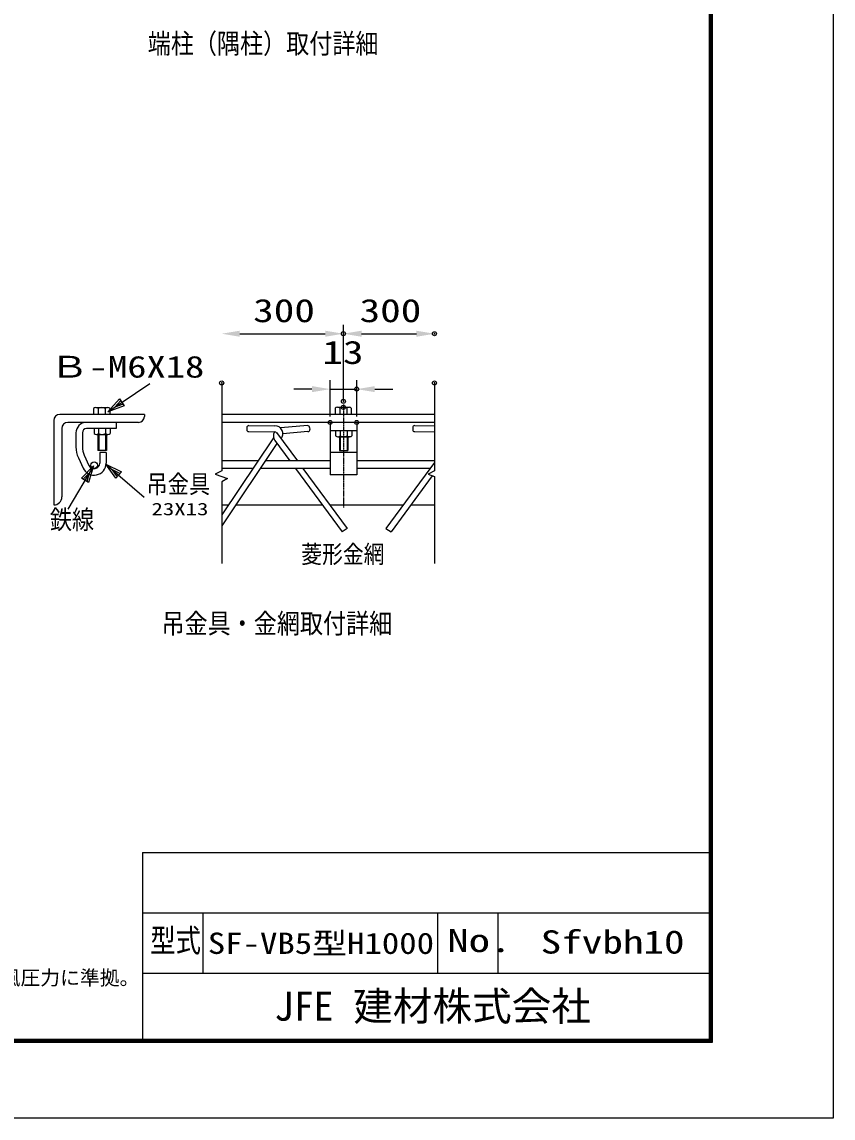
# Model space of a CAD drawing. Units: millimetres, scale not verified. Extents: x -4455 to 4455, y -3150 to 3150.
# Drawn here: x 2441 to 4455, y -3150 to -427 of the extents above; entities that cross this region are included whole.
import ezdxf
from ezdxf.enums import TextEntityAlignment as Align

# ---------------------------------------------------------------- set-up
doc = ezdxf.new("R2010")
doc.units = ezdxf.units.MM
doc.header["$LTSCALE"] = 20
doc.header["$PDMODE"] = 32
doc.header["$PDSIZE"] = 10
doc.linetypes.add('USER6', pattern=[0.216, 0.118, -0.039, 0.02, -0.039])
for name, color, linetype, lineweight in [('0-0_1', 7, 'Continuous', 25), ('0-2_0', 7, 'Continuous', 25), ('0-6_WAKU', 7, 'Continuous', 25), ('0-7_CENTLN-LMEC0', 2, 'USER6', 25)]:
    doc.layers.add(name, color=color, linetype=linetype, lineweight=lineweight)
doc.layers.add('0-4_DEFPOINTS', color=7, linetype='Continuous')
doc.layers.add('0-8_D-TTL-TXT', color=7, linetype='Continuous')
doc.styles.add('ＭＳ ゴシック', font='')
doc.styles.get('ＭＳ ゴシック').set_extended_font_data('MS Gothic')

# ---------------------------------------------------------------- blocks, each defined once
blk = doc.blocks.new('C70')
at = {"layer": '0-0_1', "color": 4}
blk.add_line((156037.7, 60874.7), (158113.3, 62287.1), dxfattribs=at)
blk.add_lwpolyline([(156850.4, 61173.6), (156037.7, 60874.7), (156614.1, 61520.9)], close=True, dxfattribs=at)
blk.add_lwpolyline([(156791.3, 61260.4), (156385, 61111), (156673.1, 61434.1)], dxfattribs=at)

msp = doc.modelspace()

# ---------------------------------------------------------------- linework, layer by layer
at = {"layer": '0-0_1'}
for p, q in [((2618.66, -1387.12), (2618.66, -1402.05)), ((2624.32, -1384.72), (2653, -1384.72)), ((2629.99, -1387.14), (2629.99, -1402.05)), ((2647.32, -1387.12), (2647.32, -1402.05)), ((2658.66, -1387.08), (2658.66, -1402.05)), ((3218.57, -1386.72), (3218.57, -1401.65)), ((3224.23, -1384.32), (3252.92, -1384.32)), ((3229.91, -1386.74), (3229.91, -1401.65)), ((3247.24, -1386.72), (3247.24, -1401.65)), ((3258.57, -1386.68), (3258.57, -1401.65)), ((2619.75, -1437.37), (2619.75, -1449.64)), ((2631.08, -1437.37), (2631.08, -1449.64)), ((2648.42, -1437.37), (2648.42, -1449.64)), ((2659.75, -1437.37), (2659.75, -1449.64)), ((2674.73, -1421.98), (2674.73, -1437.37)), ((3219.67, -1442.63), (3219.67, -1454.9)), ((3231, -1442.63), (3231, -1454.9)), ((3248.33, -1442.63), (3248.33, -1454.9)), ((3259.67, -1442.63), (3259.67, -1454.9)), ((2625.42, -1452.04), (2654.08, -1452.04)), ((2629.08, -1452.04), (2629.08, -1491.98)), ((2650.42, -1452.04), (2650.42, -1491.98)), ((3225.33, -1457.3), (3254, -1457.3)), ((3229, -1457.3), (3229, -1491.98)), ((3250.33, -1457.3), (3250.33, -1491.98)), ((3229, -1491.98), (3250.33, -1491.98))]:
    msp.add_line(p, q, dxfattribs=at)
at = {"layer": '0-0_1', "color": 4}
for p, q in [((2631.22, -1452.04), (2631.22, -1491.98)), ((2648.28, -1452.04), (2648.29, -1491.98)), ((3231.13, -1457.3), (3231.13, -1491.98)), ((3248.2, -1457.3), (3248.2, -1491.98))]:
    msp.add_line(p, q, dxfattribs=at)
at = {"layer": '0-0_1'}
for centre, radius, start, end in [((2624.31, -1392.43), 7.75, 43.05395, 136.76926), ((2638.7, -1401.67), 16.94, 59.3584, 120.92194), ((2653.03, -1392.92), 8.14, 45.86685, 134.53607), ((3224.22, -1392.03), 7.75, 43.05395, 136.76926), ((3238.62, -1401.27), 16.94, 59.3584, 120.92194), ((3252.95, -1392.52), 8.14, 45.86685, 134.53607), ((2625.4, -1444.33), 7.75, 223.23149, 316.94679), ((2639.8, -1435.09), 16.94, 239.07794, 300.64148), ((2654.12, -1443.84), 8.14, 225.46316, 314.1324), ((3225.32, -1449.59), 7.75, 223.23149, 316.94679), ((3239.72, -1440.35), 16.94, 239.07794, 300.64148), ((3254.04, -1449.1), 8.14, 225.46316, 314.1324)]:
    msp.add_arc(centre, radius, start, end, dxfattribs=at)
at = {"layer": '0-2_0', "color": 1}
for p, q in [((3238.96, -1369.32), (3238.96, -1179.09)), ((3205.96, -1406.98), (3205.96, -1316.72)), ((3271.96, -1406.98), (3271.96, -1316.72))]:
    msp.add_line(p, q, dxfattribs=at)
at = {"layer": '0-2_0', "color": 2}
for p, q in [((2981.65, -1201.59), (3193.96, -1201.59)), ((3283.96, -1201.59), (3420.13, -1201.59)), ((3160.96, -1339.22), (3115.96, -1339.22)), ((3205.96, -1339.22), (3271.96, -1339.22)), ((3316.96, -1339.22), (3361.96, -1339.22))]:
    msp.add_line(p, q, dxfattribs=at)
at = {"layer": '0-2_0'}
for p, q in [((2936.65, -1323.77), (2936.65, -1542.41)), ((3465.13, -1323.77), (3465.13, -1542.41)), ((2744.73, -1401.98), (2534.73, -1401.98)), ((2744.73, -1401.98), (2744.73, -1406.98)), ((3458.69, -1401.98), (2936.65, -1401.98)), ((3465.13, -1401.98), (2936.65, -1401.98)), ((2539.73, -1436.98), (2539.73, -1606.98)), ((2729.73, -1421.98), (2554.73, -1421.98)), ((2674.73, -1437.37), (2600.73, -1437.37)), ((3465.13, -1421.98), (2936.65, -1421.98)), ((2999.01, -1434.79), (2998.99, -1439.79)), ((3004.03, -1429.82), (3068.76, -1430.11)), ((3149.7, -1429.77), (3083.25, -1435.43)), ((3155.11, -1434.33), (3155.53, -1439.31)), ((3205.96, -1421.98), (3205.96, -1551.98)), ((3271.96, -1442.62), (3205.96, -1442.62)), ((3271.96, -1421.98), (3271.96, -1551.98)), ((3411.08, -1434.83), (3411.06, -1439.83)), ((3416.1, -1429.85), (3465.13, -1430.07)), ((2574.73, -1447.98), (2574.73, -1482.51)), ((2590.73, -1447.37), (2590.73, -1482.51)), ((3065.45, -1459.83), (2936.65, -1651.81)), ((3003.96, -1444.82), (3068.69, -1445.11)), ((3068.84, -1467.22), (3105.96, -1517.6)), ((3072.48, -1446.88), (3124.59, -1517.6)), ((3150.97, -1444.72), (3088.67, -1450.02)), ((3416.04, -1444.85), (3465.13, -1445.07)), ((2650.42, -1491.98), (2629.08, -1491.98)), ((2633.73, -1496.98), (2633.73, -1522.98)), ((2649.73, -1496.98), (2633.73, -1496.98)), ((2649.73, -1496.98), (2649.73, -1522.98)), ((3073.93, -1474.12), (2936.65, -1678.73)), ((3271.96, -1496.98), (3205.96, -1496.98)), ((2580.79, -1510.12), (2592.5, -1535.56)), ((2595.32, -1503.42), (2606.99, -1528.77)), ((3026.7, -1517.6), (2936.65, -1517.6)), ((3205.96, -1517.6), (3044.76, -1517.6)), ((3465.13, -1517.6), (3271.96, -1517.6)), ((3465.13, -1521.84), (3344.49, -1685.58)), ((2936.65, -1542.41), (2920.71, -1550.79)), ((2920.71, -1550.79), (2951.31, -1561.45)), ((3013.92, -1536.64), (2936.65, -1536.64)), ((3205.96, -1536.64), (3031.98, -1536.64)), ((3119.99, -1536.64), (3235.64, -1693.61)), ((3138.62, -1536.64), (3248.36, -1685.58)), ((3271.96, -1551.98), (3205.96, -1551.98)), ((3454.23, -1536.64), (3271.96, -1536.64)), ((2951.31, -1561.45), (2936.65, -1569.16)), ((2936.65, -1569.16), (2936.65, -1772.75)), ((3459.73, -1554.46), (3357.21, -1693.61)), ((3465.13, -1556.34), (3465.13, -1772.75)), ((2936.65, -1626.95), (2953.32, -1626.95)), ((2971.39, -1626.95), (3186.53, -1626.95)), ((3205.16, -1626.95), (3387.69, -1626.95)), ((3406.32, -1626.95), (3465.13, -1626.95)), ((3248.36, -1685.58), (3235.64, -1693.61)), ((3344.49, -1685.58), (3357.21, -1693.61))]:
    msp.add_line(p, q, dxfattribs=at)
for points in [[(2519.73, -1416.98), (2519.73, -1626.98), (2519.93, -1626.98)], [(3465.13, -1542.41), (3449.2, -1550.79), (3465.13, -1556.34)]]:
    msp.add_lwpolyline(points, dxfattribs=at)
msp.add_circle((2619.96, -1527.91), 8.19, dxfattribs=at)
for centre, radius, start, end in [((2534.73, -1416.98), 15, 90, 180), ((2729.73, -1406.98), 15, 270, 0), ((2554.73, -1436.98), 15, 90, 180), ((2600.73, -1447.98), 26, 90, 180), ((2600.73, -1447.37), 10, 90, 180), ((3003.99, -1439.82), 5, 179.74316, 269.74316), ((3004.01, -1434.82), 5, 89.74316, 179.74316), ((3068.67, -1450.11), 20, 320.82678, 89.74316), ((3084.95, -1455.36), 20, 94.8681, 97.42908), ((3150.12, -1434.75), 5, 4.8681, 94.8681), ((3150.55, -1439.74), 5, 274.8681, 4.8681), ((3416.06, -1439.85), 5, 179.74316, 269.74316), ((3416.08, -1434.85), 5, 89.74316, 179.74316), ((3084.95, -1455.36), 20, 150.20381, 216.38235), ((3068.67, -1450.11), 5, 32.54977, 89.74316), ((2640.73, -1482.51), 66, 180, 204.72477), ((2640.73, -1482.51), 50, 180, 204.725), ((2619.73, -1522.98), 30, 204.79222, 0), ((2619.73, -1522.98), 14, 204.42627, 0), ((2519.73, -1606.98), 20, 270, 0)]:
    msp.add_arc(centre, radius, start, end, dxfattribs=at)
at = {"layer": '0-2_0', "color": 2}
for points in [[(2981.65, -1194.09), (2936.65, -1201.59), (2981.65, -1209.09)], [(3193.96, -1194.09), (3238.96, -1201.59), (3193.96, -1209.09)], [(3283.96, -1194.09), (3238.96, -1201.59), (3283.96, -1209.09)], [(3420.13, -1194.09), (3465.13, -1201.59), (3420.13, -1209.09)], [(3160.96, -1331.72), (3205.96, -1339.22), (3160.96, -1346.72)], [(3316.96, -1331.72), (3271.96, -1339.22), (3316.96, -1346.72)]]:
    msp.add_solid(points, dxfattribs=at)
at = {"layer": '0-4_DEFPOINTS'}
for p in [(3238.96, -1201.59), (3465.13, -1201.59), (2936.65, -1323.77), (3271.96, -1339.22), (3465.13, -1323.77), (3238.96, -1369.32), (3238.96, -1384.32), (3205.96, -1421.98), (3271.96, -1421.98)]:
    msp.add_point(p, dxfattribs=at)
at = {"layer": '0-6_WAKU'}
for p, q in [((2739.89, -2490), (2739.89, -2955)), ((2739.89, -2490), (4147.5, -2490)), ((2739.89, -2640), (4147.5, -2640)), ((2889.89, -2640), (2889.89, -2790)), ((3472.5, -2640), (3472.5, -2790)), ((3622.5, -2640), (3622.5, -2790)), ((2739.89, -2790), (4147.5, -2790))]:
    msp.add_line(p, q, dxfattribs=at)
at = {"layer": '0-6_WAKU', "color": 3}
msp.add_lwpolyline([(-4455, 3150), (4455, 3150), (4455, -3150), (-4455, -3150)], close=True, dxfattribs=at)
at = {"layer": '0-6_WAKU'}
for points in [[(-4155, 2962.5), (4155, 2962.5), (4155, -2962.5), (-4155, -2962.5)], [(-4153.13, 2960.62), (4153.12, 2960.62), (4153.12, -2960.63), (-4153.13, -2960.63)], [(-4151.25, 2958.75), (4151.25, 2958.75), (4151.25, -2958.75), (-4151.25, -2958.75)], [(-4149.38, 2956.87), (4149.37, 2956.87), (4149.37, -2956.88), (-4149.38, -2956.88)], [(-4147.5, 2955), (4147.5, 2955), (4147.5, -2955), (-4147.5, -2955)]]:
    msp.add_lwpolyline(points, close=True, dxfattribs=at)
at = {"layer": '0-7_CENTLN-LMEC0'}
msp.add_line((3238.96, -1376.98), (3238.96, -1632.99), dxfattribs=at)

# ---------------------------------------------------------------- block references
at = {"layer": '0-2_0', "xscale": 0.05, "yscale": 0.05}
msp.add_blockref('C70', (-5147.8, -4439.4), dxfattribs=at)
for p, rotation in [((-2310.12, 5222.86), 285), ((8403.32, 4526.01), 205)]:
    msp.add_blockref('C70', p, dxfattribs=dict(at, rotation=rotation))

# ---------------------------------------------------------------- texts
at = {"layer": '0-0_1', "color": 4, "style": 'ＭＳ ゴシック'}
for s, height, width, p in [('端柱（隅柱）取付詳細', 49.41, 0.85, (2753.12, -520.22)), ('Ｂ-M6X18', 54.12, 1.3, (2510.49, -1326.9)), ('吊金具', 45.45, 0.85, (2750.04, -1611.35)), ('鉄線', 47.36, 0.85, (2510.03, -1701.17)), ('菱形金網', 44.57, 0.85, (3134.33, -1784.77)), ('吊金具・金網取付詳細', 49.41, 0.85, (2787.27, -1960.76))]:
    msp.add_text(s, height=height, dxfattribs=dict(at, width=width)).set_placement(p, align=Align.BOTTOM_LEFT)
at = {"layer": '0-2_0', "color": 3, "style": 'ＭＳ ゴシック', "width": 1.3}
for s, p in [('300', (3014.95, -1190.19)), ('300', (3279.19, -1190.19)), ('13', (3186.74, -1294.08))]:
    msp.add_text(s, height=57.77, dxfattribs=at).set_placement(p, align=Align.BOTTOM_LEFT)
at = {"layer": '0-2_0', "color": 4, "style": 'ＭＳ ゴシック', "width": 1.35}
msp.add_text('23X13', height=30.79, dxfattribs=at).set_placement((2762.43, -1661.7), align=Align.BOTTOM_LEFT)
at = {"layer": '0-6_WAKU', "style": 'ＭＳ ゴシック'}
for s, height, width, p in [('型式', 57.73, 0.8, (2759.25, -2754.96)), ('SF-VB5型H1000', 52.92, 1.2, (2902.26, -2758.1)), ('No.', 57.73, 1.35, (3497.05, -2754.96)), ('Sfvbh10', 57.73, 1.3, (3728.82, -2758.7))]:
    msp.add_text(s, height=height, dxfattribs=dict(at, width=width)).set_placement(p, align=Align.BOTTOM_LEFT)
msp.add_text('JFE 建材株式会社', height=72.16, dxfattribs=at).set_placement((3066.85, -2929.69), align=Align.BOTTOM_LEFT)
at = {"layer": '0-8_D-TTL-TXT', "style": 'ＭＳ ゴシック'}
msp.add_text('（設計条件）風荷重：昭和57年改正 建築基準法・同施行令に基づく風圧力に準拠。', height=36.08, dxfattribs=at).set_placement((886.94, -2830.2), align=Align.BOTTOM_LEFT)

doc.saveas('drawing.dxf')
